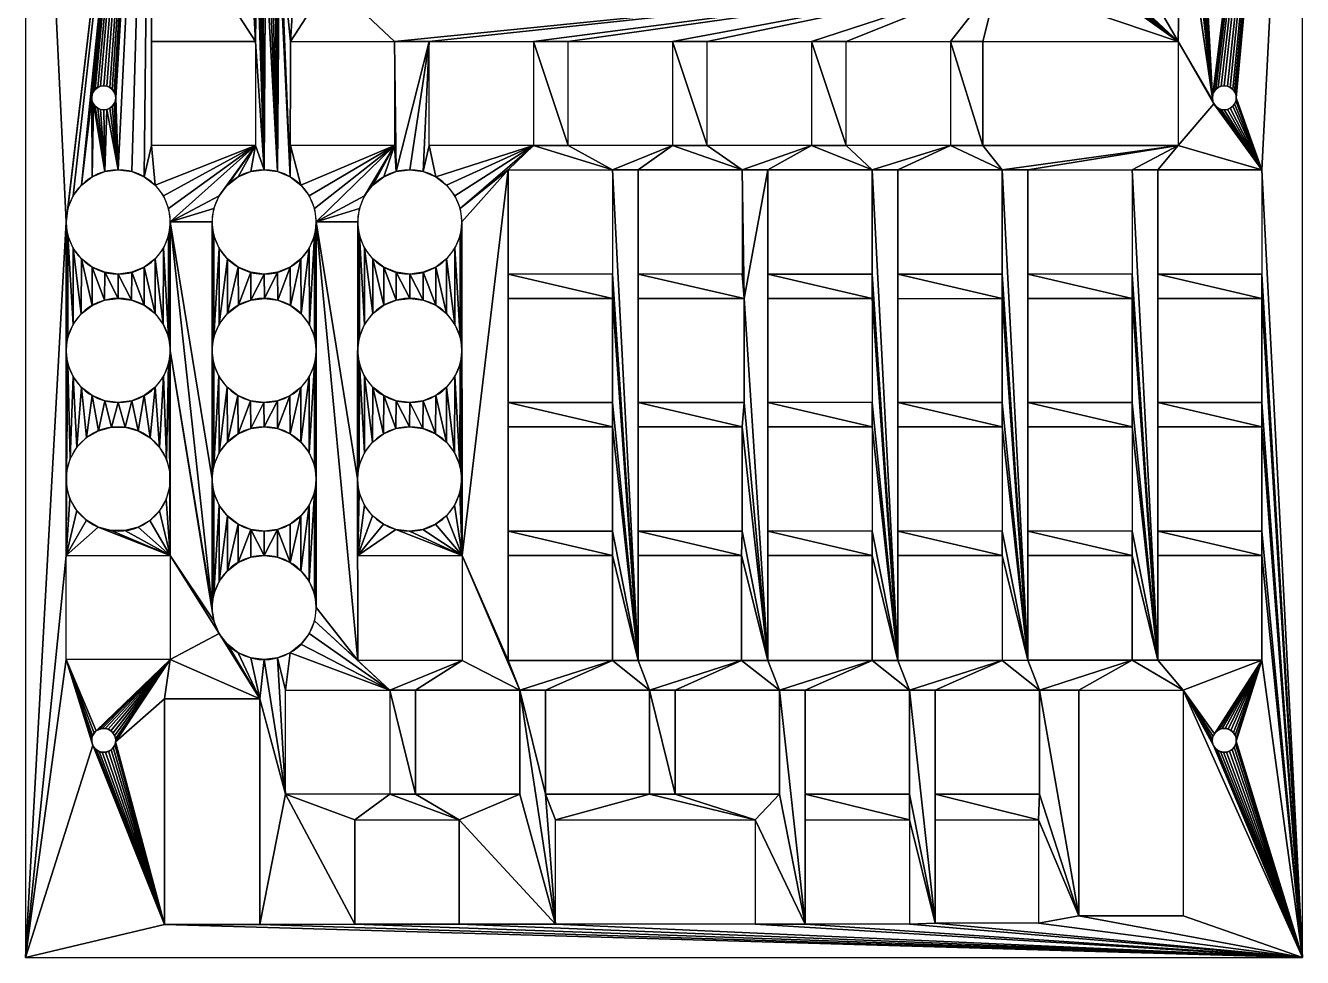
# Model space of a CAD drawing. Extents: x -1 to 147, y 0 to 182.
# Drawn here: x -0.5 to 146.6, y -0.5 to 106.8 of the extents above; entities that cross this region are included whole.
import ezdxf

# ---------------------------------------------------------------- set-up
doc = ezdxf.new("R2010")
doc.units = 0
doc.layers.get('0').update_dxf_attribs({"color": 13, "linetype": 'CONTINUOUS'})

msp = doc.modelspace()

# ---------------------------------------------------------------- linework, layer by layer
for p, q in [((-0.5, 181.5, 18.93), (-0.5, -0.5, 18.93)), ((146.55, -0.5, 18.93), (146.55, 181.5, 18.93)), ((14, 105, 18.93), (14, 93, 18.93)), ((26, 105, 18.93), (14, 105, 18.93)), ((26, 105, 18.93), (26, 93, 18.93)), ((30, 93, 18.93), (30, 105, 18.93)), ((30, 105, 18.93), (42, 105, 18.93)), ((42, 105, 18.93), (42, 93, 18.93)), ((46, 105, 18.93), (58, 105, 18.93)), ((46, 93, 18.93), (46, 105, 18.93)), ((58, 105, 18.93), (58, 93, 18.93)), ((62, 93, 18.93), (62, 105, 18.93)), ((62, 105, 18.93), (74, 105, 18.93)), ((74, 105, 18.93), (74, 93, 18.93)), ((78, 93, 18.93), (78, 105, 18.93)), ((78, 105, 18.93), (90, 105, 18.93)), ((90, 105, 18.93), (90, 93, 18.93)), ((94, 93, 18.93), (94, 105, 18.93)), ((94, 105, 18.93), (106, 105, 18.93)), ((106, 105, 18.93), (106, 93, 18.93)), ((109.74, 105, 18.93), (132.24, 105, 18.93)), ((109.74, 105, 18.93), (109.74, 93, 18.93)), ((132.24, 105, 18.93), (132.24, 93, 18.93)), ((26, 93, 18.93), (14, 93, 18.93)), ((42, 93, 18.93), (30, 93, 18.93)), ((58, 93, 18.93), (46, 93, 18.93)), ((74, 93, 18.93), (62, 93, 18.93)), ((90, 93, 18.93), (78, 93, 18.93)), ((106, 93, 18.93), (94, 93, 18.93)), ((109.74, 93, 18.93), (132.24, 93, 18.93)), ((55.08, 90.2, 18.93), (67.08, 90.2, 18.93)), ((55.08, 78.2, 18.93), (55.08, 90.2, 18.93)), ((67.08, 90.2, 18.93), (67.08, 78.2, 18.93)), ((70.04, 78.2, 18.93), (70.04, 90.2, 18.93)), ((82.04, 90.2, 18.93), (70.04, 90.2, 18.93)), ((82.04, 90.2, 18.93), (82.04, 78.2, 18.93)), ((85, 90.2, 18.93), (85, 78.2, 18.93)), ((97, 90.2, 18.93), (85, 90.2, 18.93)), ((97, 78.2, 18.93), (97, 90.2, 18.93)), ((99.96, 90.2, 18.93), (99.96, 78.2, 18.93)), ((111.96, 90.2, 18.93), (99.96, 90.2, 18.93)), ((111.96, 78.2, 18.93), (111.96, 90.2, 18.93)), ((114.92, 78.2, 18.93), (114.92, 90.2, 18.93)), ((114.92, 90.2, 18.93), (126.92, 90.2, 18.93)), ((126.92, 90.2, 18.93), (126.92, 78.2, 18.93)), ((141.88, 90.2, 18.93), (129.88, 90.2, 18.93)), ((129.88, 90.2, 18.93), (129.88, 78.2, 18.93)), ((141.88, 90.2, 18.93), (141.88, 78.2, 18.93)), ((67.08, 78.2, 18.93), (55.08, 78.2, 18.93)), ((82.04, 78.2, 18.93), (70.04, 78.2, 18.93)), ((85, 78.2, 18.93), (97, 78.2, 18.93)), ((99.96, 78.2, 18.93), (111.96, 78.2, 18.93)), ((126.92, 78.2, 18.93), (114.92, 78.2, 18.93)), ((129.88, 78.2, 18.93), (141.88, 78.2, 18.93)), ((55.08, 75.4, 18.93), (55.08, 63.4, 18.93)), ((67.08, 75.4, 18.93), (55.08, 75.4, 18.93)), ((67.08, 63.4, 18.93), (67.08, 75.4, 18.93)), ((82.24, 75.4, 18.93), (70.04, 75.4, 18.93)), ((70.04, 75.4, 18.93), (70.04, 63.4, 18.93)), ((82.24, 63.4, 18.93), (82.24, 75.4, 18.93)), ((85, 63.4, 18.93), (85, 75.4, 18.93)), ((97, 75.4, 18.93), (85, 75.4, 18.93)), ((97, 75.4, 18.93), (97, 63.4, 18.93)), ((99.96, 75.4, 18.93), (111.96, 75.4, 18.93)), ((99.96, 75.4, 18.93), (99.96, 63.4, 18.93)), ((111.96, 63.4, 18.93), (111.96, 75.4, 18.93)), ((114.92, 75.4, 18.93), (114.92, 63.4, 18.93)), ((126.92, 75.4, 18.93), (114.92, 75.4, 18.93)), ((126.92, 63.4, 18.93), (126.92, 75.4, 18.93)), ((129.88, 75.4, 18.93), (129.88, 63.4, 18.93)), ((141.88, 75.4, 18.93), (129.88, 75.4, 18.93)), ((141.88, 63.4, 18.93), (141.88, 75.4, 18.93)), ((55.08, 63.4, 18.93), (67.08, 63.4, 18.93)), ((70.04, 63.4, 18.93), (82.24, 63.4, 18.93)), ((97, 63.4, 18.93), (85, 63.4, 18.93)), ((99.96, 63.4, 18.93), (111.96, 63.4, 18.93)), ((114.92, 63.4, 18.93), (126.92, 63.4, 18.93)), ((129.88, 63.4, 18.93), (141.88, 63.4, 18.93)), ((67.08, 60.6, 18.93), (55.08, 60.6, 18.93)), ((55.08, 60.6, 18.93), (55.08, 48.6, 18.93)), ((67.08, 48.6, 18.93), (67.08, 60.6, 18.93)), ((70.04, 60.6, 18.93), (70.04, 48.6, 18.93)), ((82.04, 60.6, 18.93), (70.04, 60.6, 18.93)), ((82.04, 48.6, 18.93), (82.04, 60.6, 18.93)), ((97, 60.6, 18.93), (85, 60.6, 18.93)), ((85, 48.6, 18.93), (85, 60.6, 18.93)), ((97, 60.6, 18.93), (97, 48.6, 18.93)), ((111.96, 60.6, 18.93), (99.96, 60.6, 18.93)), ((99.96, 48.6, 18.93), (99.96, 60.6, 18.93)), ((111.96, 60.6, 18.93), (111.96, 48.6, 18.93)), ((114.92, 48.6, 18.93), (114.92, 60.6, 18.93)), ((126.92, 60.6, 18.93), (114.92, 60.6, 18.93)), ((126.92, 60.6, 18.93), (126.92, 48.6, 18.93)), ((141.88, 60.6, 18.93), (129.88, 60.6, 18.93)), ((129.88, 60.6, 18.93), (129.88, 48.6, 18.93)), ((141.88, 48.6, 18.93), (141.88, 60.6, 18.93)), ((55.08, 48.6, 18.93), (67.08, 48.6, 18.93)), ((70.04, 48.6, 18.93), (82.04, 48.6, 18.93)), ((97, 48.6, 18.93), (85, 48.6, 18.93)), ((111.96, 48.6, 18.93), (99.96, 48.6, 18.93)), ((126.92, 48.6, 18.93), (114.92, 48.6, 18.93)), ((129.88, 48.6, 18.93), (141.88, 48.6, 18.93)), ((4.17, 45.8, 18.93), (16.17, 45.8, 18.93)), ((4.17, 33.8, 18.93), (4.17, 45.8, 18.93)), ((16.17, 45.8, 18.93), (16.17, 33.8, 18.93)), ((37.77, 33.7, 18.93), (37.77, 45.8, 18.93)), ((37.77, 45.8, 18.93), (49.77, 45.8, 18.93)), ((49.77, 45.8, 18.93), (49.77, 33.7, 18.93)), ((55.08, 45.8, 18.93), (55.08, 33.7, 18.93)), ((67.08, 45.8, 18.93), (55.08, 45.8, 18.93)), ((67.08, 33.7, 18.93), (67.08, 45.8, 18.93)), ((81.94, 45.8, 18.93), (70.04, 45.8, 18.93)), ((70.04, 45.8, 18.93), (70.04, 33.7, 18.93)), ((81.94, 33.7, 18.93), (81.94, 45.8, 18.93)), ((85, 45.8, 18.93), (85, 33.7, 18.93)), ((97, 45.8, 18.93), (85, 45.8, 18.93)), ((97, 33.7, 18.93), (97, 45.8, 18.93)), ((99.96, 45.8, 18.93), (99.96, 33.7, 18.93)), ((111.96, 45.8, 18.93), (99.96, 45.8, 18.93)), ((111.96, 45.8, 18.93), (111.96, 33.7, 18.93)), ((114.92, 45.8, 18.93), (114.92, 33.72, 18.93)), ((126.92, 45.8, 18.93), (114.92, 45.8, 18.93)), ((126.92, 33.72, 18.93), (126.92, 45.8, 18.93)), ((129.88, 45.8, 18.93), (129.88, 33.72, 18.93)), ((141.88, 45.8, 18.93), (129.88, 45.8, 18.93)), ((141.88, 33.72, 18.93), (141.88, 45.8, 18.93)), ((16.17, 33.8, 18.93), (4.17, 33.8, 18.93)), ((49.77, 33.7, 18.93), (37.77, 33.7, 18.93)), ((55.08, 33.7, 18.93), (67.08, 33.7, 18.93)), ((70.04, 33.7, 18.93), (81.94, 33.7, 18.93)), ((85, 33.7, 18.93), (97, 33.7, 18.93)), ((99.96, 33.7, 18.93), (111.96, 33.7, 18.93)), ((114.92, 33.72, 18.93), (126.92, 33.72, 18.93)), ((129.88, 33.72, 18.93), (141.88, 33.72, 18.93)), ((29.45, 18.3, 18.93), (29.45, 30.3, 18.93)), ((29.45, 30.3, 18.93), (41.45, 30.3, 18.93)), ((41.45, 30.3, 18.93), (41.45, 18.3, 18.93)), ((44.41, 30.3, 18.93), (44.41, 18.3, 18.93)), ((56.41, 30.3, 18.93), (44.41, 30.3, 18.93)), ((56.41, 18.3, 18.93), (56.41, 30.3, 18.93)), ((59.37, 30.3, 18.93), (59.37, 18.3, 18.93)), ((71.37, 30.3, 18.93), (59.37, 30.3, 18.93)), ((71.37, 18.3, 18.93), (71.37, 30.3, 18.93)), ((86.33, 30.3, 18.93), (74.33, 30.3, 18.93)), ((74.33, 30.3, 18.93), (74.33, 18.3, 18.93)), ((86.33, 18.3, 18.93), (86.33, 30.3, 18.93)), ((101.29, 30.3, 18.93), (89.29, 30.3, 18.93)), ((89.29, 30.3, 18.93), (89.29, 18.3, 18.93)), ((101.29, 18.3, 18.93), (101.29, 30.3, 18.93)), ((116.25, 30.3, 18.93), (104.25, 30.3, 18.93)), ((104.25, 30.3, 18.93), (104.25, 18.3, 18.93)), ((116.25, 18.3, 18.93), (116.25, 30.3, 18.93)), ((120.81, 30.3, 18.93), (120.81, 4.3, 18.93)), ((120.81, 30.3, 18.93), (132.81, 30.3, 18.93)), ((132.81, 30.3, 18.93), (132.81, 4.3, 18.93)), ((15.49, 29.3, 18.93), (15.49, 3.3, 18.93)), ((26.49, 29.3, 18.93), (15.49, 29.3, 18.93)), ((26.49, 3.3, 18.93), (26.49, 29.3, 18.93)), ((41.45, 18.3, 18.93), (29.45, 18.3, 18.93)), ((44.41, 18.3, 18.93), (56.41, 18.3, 18.93)), ((59.37, 18.3, 18.93), (71.37, 18.3, 18.93)), ((74.33, 18.3, 18.93), (86.33, 18.3, 18.93)), ((89.29, 18.3, 18.93), (101.29, 18.3, 18.93)), ((104.25, 18.3, 18.93), (116.25, 18.3, 18.93)), ((37.42, 15.34, 18.93), (49.42, 15.34, 18.93)), ((37.42, 15.34, 18.93), (37.42, 3.34, 18.93)), ((49.42, 3.34, 18.93), (49.42, 15.34, 18.93)), ((60.53, 3.34, 18.93), (60.53, 15.34, 18.93)), ((60.53, 15.34, 18.93), (83.53, 15.34, 18.93)), ((83.53, 15.34, 18.93), (83.53, 3.34, 18.93)), ((89.29, 3.34, 18.93), (89.29, 15.34, 18.93)), ((89.29, 15.34, 18.93), (101.29, 15.34, 18.93)), ((101.29, 15.34, 18.93), (101.29, 3.34, 18.93)), ((104.25, 15.34, 18.93), (116.15, 15.34, 18.93)), ((104.25, 3.44, 18.93), (104.25, 15.34, 18.93)), ((116.15, 15.34, 18.93), (116.15, 3.44, 18.93)), ((15.49, 3.3, 18.93), (26.49, 3.3, 18.93)), ((37.42, 3.34, 18.93), (49.42, 3.34, 18.93)), ((83.53, 3.34, 18.93), (60.53, 3.34, 18.93)), ((101.29, 3.34, 18.93), (89.29, 3.34, 18.93)), ((116.15, 3.44, 18.93), (104.25, 3.44, 18.93)), ((120.81, 4.3, 18.93), (132.81, 4.3, 18.93)), ((-0.5, -0.5, 18.93), (146.55, -0.5, 18.93))]:
    msp.add_line(p, q)
at = {"extrusion": (0, 0, -1)}
for centre, radius in [((-8.5, 98.5, -18.93), 1.38), ((-137.55, 98.5, -18.93), 1.38), ((-10.17, 84.2, -18.93), 6), ((-26.98, 84.2, -18.93), 6), ((-43.75, 84.2, -18.93), 6), ((-10.17, 69.4, -18.93), 6), ((-26.98, 69.4, -18.93), 6), ((-43.75, 69.4, -18.93), 6), ((-10.17, 54.6, -18.93), 6), ((-26.98, 54.6, -18.93), 6), ((-43.72, 54.6, -18.93), 6), ((-26.98, 39.8, -18.93), 6), ((-8.5, 24.5, -18.93), 1.38), ((-137.55, 24.5, -18.93), 1.38)]:
    msp.add_circle(centre, radius, dxfattribs=at)

# ---------------------------------------------------------------- meshes
mesh = msp.add_polyface()
corners = [(7.17, 89.4, 18.93), (7.12, 98.5, 18.93), (5.93, 88.44, 18.93), (7.31, 97.81, 18.93), (8.62, 90, 18.93), (8.14, 97.17, 18.93), (8.5, 97.13, 18.93), (8.86, 97.17, 18.93), (10.17, 90.2, 18.93), (4.17, 69.39, 18.93), (4.38, 82.65, 18.93), (4.17, 84.2, 18.93), (4.37, 70.94, 18.93), (4.97, 72.39, 18.93), (4.98, 81.2, 18.93), (5.92, 73.63, 18.93), (5.93, 79.96, 18.93), (7.16, 74.59, 18.93), (7.17, 79, 18.93), (8.61, 75.19, 18.93), (8.62, 78.4, 18.93), (10.16, 75.4, 18.93), (10.17, 78.2, 18.93), (11.71, 75.2, 18.93), (11.73, 78.4, 18.93), (13.16, 74.6, 18.93), (13.17, 79, 18.93), (14.41, 73.65, 18.93), (14.42, 79.96, 18.93), (15.36, 72.41, 18.93), (15.37, 81.2, 18.93), (15.97, 70.96, 18.93), (15.97, 82.65, 18.93), (16.17, 69.41, 18.93), (16.17, 84.2, 18.93), (14.42, 88.44, 18.93), (14, 93, 18.93), (13.17, 89.4, 18.93), (26, 93, 18.93), (15.37, 87.2, 18.93), (15.97, 85.75, 18.93), (21.78, 87.2, 18.93), (21.18, 85.75, 18.93), (20.98, 84.2, 18.93), (20.98, 54.6, 18.93), (-0.5, 181.5, 18.93), (-0.5, -0.5, 18.93), (20.98, 69.44, 18.93), (21.18, 82.65, 18.93), (21.19, 70.99, 18.93), (21.78, 81.2, 18.93), (21.8, 72.43, 18.93), (22.74, 79.96, 18.93), (22.76, 73.67, 18.93), (23.98, 79, 18.93)]
mesh.append_faces([[corners[k] for k in face] for face in [(0, 1, 2), (5, 4, 6), (10, 13, 14), (14, 15, 16), (16, 17, 18), (18, 19, 20), (20, 21, 22), (22, 23, 24), (24, 25, 26), (26, 27, 28), (28, 29, 30), (30, 31, 32), (32, 33, 34), (35, 36, 37), (36, 35, 38), (41, 34, 42), (42, 34, 43), (48, 49, 50), (50, 51, 52), (52, 53, 54)]], dxfattribs={"vtx0": -1, "vtx1": -1})
mesh.append_faces([[corners[k] for k in face] for face in [(38, 34, 41), (43, 34, 44), (44, 47, 43)]], dxfattribs={"vtx0": -1, "vtx1": -1, "vtx2": -1})
mesh.append_faces([[corners[k] for k in face] for face in [(3, 0, 4), (7, 4, 8), (9, 10, 11), (10, 9, 12), (10, 12, 13), (14, 13, 15), (16, 15, 17), (18, 17, 19), (20, 19, 21), (22, 21, 23), (24, 23, 25), (26, 25, 27), (28, 27, 29), (30, 29, 31), (32, 31, 33), (38, 35, 39), (38, 39, 40), (38, 40, 34), (11, 45, 46), (47, 48, 43), (48, 47, 49), (50, 49, 51), (52, 51, 53)]], dxfattribs={"vtx0": -1, "vtx2": -1})
mesh = msp.add_polyface()
corners = [(24.99, 131.51, 18.93), (26, 105, 18.93), (24.99, 135.6, 18.93), (24.99, 143.6, 18.93), (24.99, 147.7, 18.93), (24.99, 155.7, 18.93), (24.99, 159.8, 18.93), (24.99, 167.8, 18.93), (14, 159.8, 18.93), (14, 155.7, 18.93), (14, 147.7, 18.93), (14, 143.6, 18.93), (14, 135.6, 18.93), (14, 131.51, 18.93), (34.53, 175.99, 18.93), (-0.5, 181.5, 18.93), (14, 167.8, 18.93), (4.17, 84.2, 18.93), (7.31, 99.19, 18.93), (7.53, 99.47, 18.93), (7.81, 99.69, 18.93), (8.14, 99.83, 18.93), (8.5, 99.88, 18.93), (8.86, 99.83, 18.93), (9.19, 99.69, 18.93), (9.47, 99.47, 18.93), (9.69, 99.19, 18.93), (9.83, 98.86, 18.93), (14, 105, 18.93), (14, 123.5, 18.93), (26.17, 116.86, 18.93), (26.12, 116.5, 18.93), (26.31, 117.19, 18.93), (26.53, 117.47, 18.93), (26.81, 117.69, 18.93), (27.14, 117.83, 18.93), (27.5, 117.88, 18.93), (27.86, 117.83, 18.93), (28.19, 117.69, 18.93), (28.47, 117.47, 18.93), (28.69, 117.19, 18.93), (28.83, 116.86, 18.93), (28.87, 116.5, 18.93), (30, 105, 18.93), (34.53, 112, 18.93)]
mesh.append_faces([[corners[k] for k in face] for face in [(2, 1, 3), (4, 1, 5), (6, 1, 7), (5, 8, 9), (8, 5, 6), (3, 10, 11), (10, 3, 4), (0, 12, 13), (12, 0, 2), (16, 9, 8), (30, 7, 31), (14, 43, 44)]], dxfattribs={"vtx0": -1, "vtx1": -1})
mesh.append_faces([[corners[k] for k in face] for face in [(0, 1, 2), (3, 1, 4), (5, 1, 6), (14, 15, 16), (16, 15, 17), (16, 28, 29), (16, 13, 12), (16, 11, 10), (14, 7, 30), (31, 7, 1), (14, 42, 43)]], dxfattribs={"vtx0": -1, "vtx1": -1, "vtx2": -1})
mesh.append_faces([[corners[k] for k in face] for face in [(16, 18, 19), (16, 19, 20), (16, 20, 21), (16, 21, 22), (16, 22, 23), (16, 23, 24), (16, 24, 25), (16, 25, 26), (16, 26, 27), (16, 29, 13), (16, 12, 11), (16, 10, 9), (14, 16, 7), (14, 30, 32), (14, 32, 33), (14, 33, 34), (14, 34, 35), (14, 35, 36), (14, 36, 37), (14, 37, 38), (14, 38, 39), (14, 39, 40), (14, 40, 41), (14, 41, 42)]], dxfattribs={"vtx0": -1, "vtx2": -1})
mesh = msp.add_polyface()
corners = [(58, 93, 18.93), (62, 93, 18.93), (58, 105, 18.93), (74, 93, 18.93), (78, 93, 18.93), (74, 105, 18.93), (90, 93, 18.93), (94, 93, 18.93), (90, 105, 18.93), (106, 93, 18.93), (109.74, 93, 18.93), (106, 105, 18.93), (-0.5, 181.5, 18.93), (34.53, 175.99, 18.93), (146.55, 181.5, 18.93), (111.52, 175.99, 18.93), (121.55, 167.8, 18.93), (117.17, 116.5, 18.93), (117.22, 116.86, 18.93), (117.36, 117.19, 18.93), (117.58, 117.47, 18.93), (117.86, 117.69, 18.93), (118.19, 117.83, 18.93), (118.55, 117.88, 18.93), (118.91, 117.83, 18.93), (119.24, 117.69, 18.93), (119.52, 117.47, 18.93), (119.74, 117.19, 18.93), (119.88, 116.86, 18.93), (119.92, 116.5, 18.93), (121.55, 123.5, 18.93), (121.55, 131.5, 18.93), (121.55, 135.6, 18.93), (121.55, 143.6, 18.93), (34.53, 112, 18.93), (42, 105, 18.93), (111.52, 112, 18.93), (46, 105, 18.93), (42.19, 90, 18.93), (45.3, 90, 18.93), (46, 93, 18.93), (62, 105, 18.93), (78, 105, 18.93), (94, 105, 18.93), (109.74, 105, 18.93), (132.24, 105, 18.93), (117.86, 115.31, 18.93), (117.58, 115.53, 18.93), (117.36, 115.81, 18.93), (117.22, 116.14, 18.93)]
mesh.append_faces([[corners[k] for k in face] for face in [(0, 1, 2), (3, 4, 5), (6, 7, 8), (9, 10, 11), (12, 13, 14), (34, 35, 36), (37, 39, 40), (41, 2, 1), (42, 5, 4), (43, 8, 7), (44, 11, 10), (36, 17, 15)]], dxfattribs={"vtx0": -1, "vtx1": -1})
mesh.append_faces([[corners[k] for k in face] for face in [(16, 15, 17), (16, 29, 30), (16, 31, 32), (36, 35, 37), (37, 35, 38), (36, 2, 41), (36, 5, 42), (36, 8, 43), (36, 11, 44), (36, 45, 46)]], dxfattribs={"vtx0": -1, "vtx1": -1, "vtx2": -1})
mesh.append_faces([[corners[k] for k in face] for face in [(14, 13, 15), (16, 17, 18), (16, 18, 19), (16, 19, 20), (16, 20, 21), (16, 21, 22), (16, 22, 23), (16, 23, 24), (16, 24, 25), (16, 25, 26), (16, 26, 27), (16, 27, 28), (16, 28, 29), (16, 30, 31), (16, 32, 33), (36, 37, 2), (36, 41, 5), (36, 42, 8), (36, 43, 11), (36, 44, 45), (36, 46, 47), (36, 47, 48), (36, 48, 49), (36, 49, 17)]], dxfattribs={"vtx0": -1, "vtx2": -1})
mesh = msp.add_polyface()
corners = [(90, 93, 18.93), (82.04, 90.2, 18.93), (85, 90.2, 18.93), (85, 75.4, 18.93), (85, 78.2, 18.93), (97, 90.2, 18.93), (94, 93, 18.93), (106, 93, 18.93), (99.96, 90.2, 18.93), (99.96, 33.7, 18.93), (99.96, 60.6, 18.93), (99.96, 63.4, 18.93), (99.96, 75.4, 18.93), (99.96, 78.2, 18.93), (111.96, 90.2, 18.93), (109.74, 93, 18.93), (132.24, 93, 18.93), (114.92, 90.2, 18.93), (114.92, 33.72, 18.93), (114.92, 60.6, 18.93), (114.92, 63.4, 18.93), (114.92, 75.4, 18.93), (114.92, 78.2, 18.93), (126.92, 90.2, 18.93), (129.88, 90.2, 18.93), (129.88, 33.72, 18.93), (129.88, 60.6, 18.93), (129.88, 63.4, 18.93), (129.88, 75.4, 18.93), (129.88, 78.2, 18.93), (141.88, 90.2, 18.93), (136.36, 97.81, 18.93), (136.58, 97.53, 18.93), (136.86, 97.31, 18.93), (137.19, 97.17, 18.93), (137.55, 97.13, 18.93), (137.91, 97.17, 18.93), (138.24, 97.31, 18.93), (138.52, 97.53, 18.93), (138.74, 97.81, 18.93), (138.88, 98.14, 18.93), (146.55, 181.5, 18.93), (146.55, -0.5, 18.93), (141.88, 75.4, 18.93), (141.88, 78.2, 18.93), (97, 78.2, 18.93), (111.96, 78.2, 18.93), (126.92, 78.2, 18.93), (126.92, 75.4, 18.93), (111.96, 75.4, 18.93), (97, 75.4, 18.93)]
mesh.append_faces([[corners[k] for k in face] for face in [(2, 3, 4), (6, 5, 7), (8, 12, 13), (15, 14, 16), (17, 21, 22), (24, 28, 29), (31, 30, 32), (32, 30, 33), (33, 30, 34), (34, 30, 35), (35, 30, 36), (36, 30, 37), (37, 30, 38), (38, 30, 39), (39, 30, 40), (41, 30, 42), (43, 29, 28), (29, 43, 44), (45, 9, 5), (46, 18, 14), (47, 25, 23), (48, 22, 21), (22, 48, 47), (49, 13, 12), (13, 49, 46), (50, 4, 3), (4, 50, 45)]], dxfattribs={"vtx0": -1, "vtx1": -1})
mesh.append_faces([[corners[k] for k in face] for face in [(0, 1, 2), (0, 5, 6), (7, 5, 8), (8, 5, 9), (8, 10, 11), (7, 14, 15), (16, 14, 17), (17, 14, 18), (17, 19, 20), (16, 23, 24), (24, 23, 25), (24, 26, 27), (16, 30, 31)]], dxfattribs={"vtx0": -1, "vtx1": -1, "vtx2": -1})
mesh.append_faces([[corners[k] for k in face] for face in [(0, 2, 5), (8, 11, 12), (7, 8, 14), (17, 20, 21), (16, 17, 23), (24, 27, 28), (16, 24, 30)]], dxfattribs={"vtx0": -1, "vtx2": -1})
mesh = msp.add_polyface()
corners = [(132.24, 93, 18.93), (136.36, 97.81, 18.93), (132.24, 105, 18.93), (136.22, 98.14, 18.93), (132.55, 123.5, 18.93), (136.18, 98.5, 18.93), (132.55, 131.5, 18.93), (132.55, 135.6, 18.93), (132.55, 143.6, 18.93), (132.55, 147.7, 18.93), (132.55, 155.7, 18.93), (132.55, 159.8, 18.93), (132.55, 167.8, 18.93), (138.88, 98.14, 18.93), (141.88, 90.2, 18.93), (138.93, 98.5, 18.93), (146.55, 181.5, 18.93), (111.52, 175.99, 18.93), (121.55, 167.8, 18.93), (121.55, 143.6, 18.93), (121.55, 147.7, 18.93), (121.55, 155.7, 18.93), (121.55, 159.8, 18.93), (136.22, 98.86, 18.93), (136.36, 99.19, 18.93), (136.58, 99.47, 18.93), (136.86, 99.69, 18.93), (137.19, 99.83, 18.93), (137.55, 99.88, 18.93), (137.91, 99.83, 18.93), (138.24, 99.69, 18.93), (138.52, 99.47, 18.93), (138.74, 99.19, 18.93), (138.88, 98.86, 18.93), (121.55, 135.6, 18.93), (121.55, 131.5, 18.93), (117.86, 115.31, 18.93), (118.19, 115.17, 18.93), (118.55, 115.12, 18.93), (118.91, 115.17, 18.93), (119.24, 115.31, 18.93), (119.52, 115.53, 18.93), (119.74, 115.81, 18.93), (119.88, 116.14, 18.93), (119.92, 116.5, 18.93), (121.55, 123.5, 18.93)]
mesh.append_faces([[corners[k] for k in face] for face in [(0, 1, 2), (4, 5, 6), (7, 5, 8), (9, 5, 10), (11, 5, 12), (13, 14, 15), (18, 21, 22), (10, 22, 21), (22, 10, 11), (8, 20, 19), (20, 8, 9), (6, 34, 35), (34, 6, 7), (36, 2, 37), (37, 2, 38), (38, 2, 39), (39, 2, 40), (40, 2, 41), (41, 2, 42), (42, 2, 43), (43, 2, 44), (45, 2, 4)]], dxfattribs={"vtx0": -1, "vtx1": -1})
mesh.append_faces([[corners[k] for k in face] for face in [(2, 3, 4), (6, 5, 7), (8, 5, 9), (10, 5, 11), (16, 17, 18), (18, 19, 20), (16, 12, 5), (16, 15, 14), (44, 2, 45)]], dxfattribs={"vtx0": -1, "vtx1": -1, "vtx2": -1})
mesh.append_faces([[corners[k] for k in face] for face in [(2, 1, 3), (4, 3, 5), (18, 20, 21), (16, 18, 12), (16, 5, 23), (16, 23, 24), (16, 24, 25), (16, 25, 26), (16, 26, 27), (16, 27, 28), (16, 28, 29), (16, 29, 30), (16, 30, 31), (16, 31, 32), (16, 32, 33), (16, 33, 15)]], dxfattribs={"vtx0": -1, "vtx2": -1})
mesh = msp.add_polyface()
corners = [(7.12, 98.5, 18.93), (7.17, 89.4, 18.93), (7.17, 98.14, 18.93), (7.31, 97.81, 18.93), (8.62, 90, 18.93), (7.53, 97.53, 18.93), (7.81, 97.31, 18.93), (8.14, 97.17, 18.93), (8.5, 97.13, 18.93), (8.86, 97.17, 18.93), (10.17, 90.2, 18.93), (9.19, 97.31, 18.93), (9.47, 97.53, 18.93), (9.69, 97.81, 18.93), (9.83, 98.14, 18.93), (9.88, 98.5, 18.93), (26, 105, 18.93), (14, 123.5, 18.93), (14, 105, 18.93), (24.99, 123.5, 18.93), (24.99, 131.51, 18.93), (26, 93, 18.93), (26.98, 90.2, 18.93), (26.12, 116.5, 18.93), (26.17, 116.14, 18.93), (26.31, 115.81, 18.93), (26.53, 115.53, 18.93), (26.81, 115.31, 18.93), (27.14, 115.17, 18.93), (28.53, 90, 18.93), (27.5, 115.12, 18.93), (27.86, 115.17, 18.93), (28.19, 115.31, 18.93), (28.47, 115.53, 18.93), (28.69, 115.81, 18.93), (29.98, 89.4, 18.93), (28.83, 116.14, 18.93), (28.87, 116.5, 18.93), (42, 93, 18.93), (42.19, 90, 18.93), (42, 105, 18.93), (14, 167.8, 18.93), (4.17, 84.2, 18.93), (4.38, 85.75, 18.93), (4.98, 87.2, 18.93), (5.93, 88.44, 18.93), (7.17, 98.86, 18.93), (7.31, 99.19, 18.93), (9.83, 98.86, 18.93), (11.73, 90, 18.93), (13.17, 89.4, 18.93), (14, 93, 18.93), (30, 105, 18.93), (30, 93, 18.93), (34.53, 112, 18.93)]
mesh.append_faces([[corners[k] for k in face] for face in [(0, 1, 2), (2, 1, 3), (3, 4, 5), (5, 4, 6), (6, 4, 7), (8, 4, 9), (9, 10, 11), (11, 10, 12), (12, 10, 13), (13, 10, 14), (14, 10, 15), (16, 17, 18), (17, 16, 19), (19, 16, 20), (21, 22, 16), (23, 22, 24), (24, 22, 25), (25, 22, 26), (26, 22, 27), (27, 22, 28), (28, 29, 30), (30, 29, 31), (31, 29, 32), (32, 29, 33), (33, 29, 34), (34, 35, 36), (36, 35, 37), (38, 39, 40), (52, 35, 53), (40, 54, 52)]], dxfattribs={"vtx0": -1, "vtx1": -1})
mesh.append_faces([[corners[k] for k in face] for face in [(16, 22, 23), (41, 45, 0), (41, 15, 10), (41, 50, 51), (52, 37, 35)]], dxfattribs={"vtx0": -1, "vtx1": -1, "vtx2": -1})
mesh.append_faces([[corners[k] for k in face] for face in [(28, 22, 29), (34, 29, 35), (41, 42, 43), (41, 43, 44), (41, 44, 45), (41, 0, 46), (41, 46, 47), (41, 48, 15), (41, 10, 49), (41, 49, 50), (41, 51, 18)]], dxfattribs={"vtx0": -1, "vtx2": -1})
mesh = msp.add_polyface()
corners = [(42.19, 78.4, 18.93), (43.75, 75.4, 18.93), (43.75, 78.2, 18.93), (45.3, 75.2, 18.93), (45.3, 78.4, 18.93), (46.75, 74.6, 18.93), (46.75, 79, 18.93), (47.99, 73.64, 18.93), (47.99, 79.96, 18.93), (48.94, 72.4, 18.93), (48.94, 81.2, 18.93), (49.54, 70.95, 18.93), (49.54, 82.65, 18.93), (49.75, 69.4, 18.93), (49.75, 84.2, 18.93), (82.24, 75.4, 18.93), (70.04, 78.2, 18.93), (70.04, 75.4, 18.93), (82.04, 78.2, 18.93), (82.04, 90.2, 18.93), (46.75, 89.4, 18.93), (46, 93, 18.93), (45.3, 90, 18.93), (58, 93, 18.93), (47.99, 88.44, 18.93), (48.94, 87.2, 18.93), (49.54, 85.75, 18.93), (55.08, 90.2, 18.93), (49.77, 45.8, 18.93), (55.08, 60.6, 18.93), (55.08, 63.4, 18.93), (55.08, 75.4, 18.93), (55.08, 78.2, 18.93), (67.08, 90.2, 18.93), (62, 93, 18.93), (74, 93, 18.93), (70.04, 90.2, 18.93), (70.04, 33.7, 18.93), (70.04, 60.6, 18.93), (70.04, 63.4, 18.93), (78, 93, 18.93), (90, 93, 18.93), (85, 90.2, 18.93), (85, 60.6, 18.93), (85, 63.4, 18.93), (85, 75.4, 18.93), (67.08, 78.2, 18.93), (46, 105, 18.93), (42.19, 90, 18.93), (43.75, 90.2, 18.93), (67.08, 75.4, 18.93)]
mesh.append_faces([[corners[k] for k in face] for face in [(0, 1, 2), (2, 3, 4), (4, 5, 6), (6, 7, 8), (8, 9, 10), (10, 11, 12), (12, 13, 14), (15, 16, 17), (16, 15, 18), (18, 15, 19), (20, 21, 22), (21, 20, 23), (27, 31, 32), (34, 33, 35), (36, 17, 16), (40, 19, 41), (46, 37, 33), (50, 32, 31), (32, 50, 46)]], dxfattribs={"vtx0": -1, "vtx1": -1})
mesh.append_faces([[corners[k] for k in face] for face in [(23, 26, 27), (27, 14, 28), (27, 29, 30), (23, 33, 34), (35, 33, 36), (36, 33, 37), (36, 38, 39), (35, 19, 40), (42, 19, 15), (42, 43, 44)]], dxfattribs={"vtx0": -1, "vtx1": -1, "vtx2": -1})
mesh.append_faces([[corners[k] for k in face] for face in [(2, 1, 3), (4, 3, 5), (6, 5, 7), (8, 7, 9), (10, 9, 11), (12, 11, 13), (23, 20, 24), (23, 24, 25), (23, 25, 26), (27, 26, 14), (27, 30, 31), (23, 27, 33), (36, 39, 17), (35, 36, 19), (42, 44, 45), (47, 48, 49), (47, 49, 22)]], dxfattribs={"vtx0": -1, "vtx2": -1})
mesh = msp.add_polyface()
corners = [(26, 93, 18.93), (21.78, 87.2, 18.93), (22.74, 88.44, 18.93), (23.98, 89.4, 18.93), (25.43, 90, 18.93), (26.98, 90.2, 18.93), (31.22, 88.44, 18.93), (30, 93, 18.93), (29.98, 89.4, 18.93), (42, 93, 18.93), (32.18, 87.2, 18.93), (32.78, 85.75, 18.93), (32.98, 84.2, 18.93), (38.55, 87.2, 18.93), (37.95, 85.75, 18.93), (37.75, 84.2, 18.93), (37.72, 54.6, 18.93), (37.75, 69.4, 18.93), (39.5, 88.44, 18.93), (40.75, 89.4, 18.93), (42.19, 90, 18.93), (37.95, 70.95, 18.93), (37.95, 82.65, 18.93), (38.55, 72.4, 18.93), (38.55, 81.2, 18.93), (39.5, 73.64, 18.93), (39.5, 79.96, 18.93), (40.75, 74.6, 18.93), (40.75, 79, 18.93), (42.19, 75.2, 18.93), (42.19, 78.4, 18.93), (43.75, 75.4, 18.93), (23.98, 79, 18.93), (22.76, 73.67, 18.93), (24.01, 74.62, 18.93), (25.43, 78.4, 18.93), (25.46, 75.21, 18.93), (26.98, 78.2, 18.93), (27.02, 75.4, 18.93), (28.53, 78.4, 18.93), (28.57, 75.19, 18.93), (29.98, 79, 18.93), (30.01, 74.58, 18.93), (31.22, 79.96, 18.93), (31.25, 73.62, 18.93), (32.18, 81.2, 18.93), (32.2, 72.37, 18.93), (32.78, 82.65, 18.93), (32.79, 70.92, 18.93), (32.98, 69.36, 18.93), (32.98, 54.6, 18.93)]
mesh.append_faces([[corners[k] for k in face] for face in [(6, 7, 8), (7, 6, 9), (13, 12, 14), (14, 12, 15), (21, 15, 17), (15, 21, 22), (22, 23, 24), (24, 25, 26), (26, 27, 28), (28, 29, 30), (32, 34, 35), (35, 36, 37), (37, 38, 39), (39, 40, 41), (41, 42, 43), (43, 44, 45), (45, 46, 47), (47, 48, 12)]], dxfattribs={"vtx0": -1, "vtx1": -1})
mesh.append_faces([[corners[k] for k in face] for face in [(9, 12, 13), (15, 12, 16), (15, 16, 17), (12, 49, 50)]], dxfattribs={"vtx0": -1, "vtx1": -1, "vtx2": -1})
mesh.append_faces([[corners[k] for k in face] for face in [(0, 1, 2), (0, 2, 3), (0, 3, 4), (0, 4, 5), (9, 6, 10), (9, 10, 11), (9, 11, 12), (9, 13, 18), (9, 18, 19), (9, 19, 20), (22, 21, 23), (24, 23, 25), (26, 25, 27), (28, 27, 29), (30, 29, 31), (32, 33, 34), (35, 34, 36), (37, 36, 38), (39, 38, 40), (41, 40, 42), (43, 42, 44), (45, 44, 46), (47, 46, 48), (12, 48, 49)]], dxfattribs={"vtx0": -1, "vtx2": -1})
mesh = msp.add_polyface()
corners = [(47.96, 50.36, 18.93), (49.77, 45.8, 18.93), (48.91, 51.6, 18.93), (49.51, 53.05, 18.93), (49.72, 54.6, 18.93), (49.75, 69.4, 18.93), (49.75, 84.2, 18.93), (48.94, 66.4, 18.93), (48.91, 57.6, 18.93), (49.51, 56.15, 18.93), (49.54, 67.85, 18.93), (55.08, 90.2, 18.93), (55.08, 33.7, 18.93), (55.08, 45.8, 18.93), (55.08, 48.6, 18.93), (55.08, 60.6, 18.93), (70.04, 90.2, 18.93), (70.04, 33.7, 18.93), (70.04, 45.8, 18.93), (70.04, 48.6, 18.93), (70.04, 60.6, 18.93), (85, 90.2, 18.93), (82.24, 75.4, 18.93), (85, 33.7, 18.93), (85, 45.8, 18.93), (85, 48.6, 18.93), (85, 60.6, 18.93), (99.96, 90.2, 18.93), (99.96, 33.7, 18.93), (99.96, 45.8, 18.93), (99.96, 48.6, 18.93), (67.08, 48.6, 18.93), (67.08, 60.6, 18.93), (67.08, 63.4, 18.93), (67.08, 75.4, 18.93), (67.08, 78.2, 18.93), (81.94, 45.8, 18.93), (82.04, 48.6, 18.93), (82.04, 60.6, 18.93), (82.24, 63.4, 18.93), (97, 45.8, 18.93), (97, 48.6, 18.93), (97, 60.6, 18.93), (97, 63.4, 18.93), (97, 75.4, 18.93), (97, 78.2, 18.93), (85, 63.4, 18.93), (70.04, 63.4, 18.93), (55.08, 63.4, 18.93), (67.08, 45.8, 18.93)]
mesh.append_faces([[corners[k] for k in face] for face in [(0, 1, 2), (2, 1, 3), (3, 1, 4), (7, 9, 10), (10, 4, 5), (31, 17, 32), (33, 17, 34), (37, 23, 38), (39, 23, 22), (41, 28, 42), (43, 28, 44), (42, 46, 26), (46, 42, 43), (40, 25, 24), (25, 40, 41), (38, 47, 20), (47, 38, 39), (36, 19, 18), (19, 36, 37), (32, 48, 15), (48, 32, 33), (49, 14, 13), (14, 49, 31)]], dxfattribs={"vtx0": -1, "vtx1": -1})
mesh.append_faces([[corners[k] for k in face] for face in [(4, 1, 5), (5, 1, 6), (11, 1, 12), (11, 13, 14), (16, 18, 19), (21, 22, 23), (21, 24, 25), (27, 29, 30), (32, 17, 33), (34, 17, 35), (36, 23, 37), (38, 23, 39), (40, 28, 41), (42, 28, 43), (44, 28, 45)]], dxfattribs={"vtx0": -1, "vtx1": -1, "vtx2": -1})
mesh.append_faces([[corners[k] for k in face] for face in [(7, 8, 9), (10, 9, 4), (11, 12, 13), (11, 14, 15), (16, 17, 18), (16, 19, 20), (21, 23, 24), (21, 25, 26), (27, 28, 29)]], dxfattribs={"vtx0": -1, "vtx2": -1})
mesh = msp.add_polyface()
corners = [(99.96, 90.2, 18.93), (99.96, 48.6, 18.93), (99.96, 60.6, 18.93), (114.92, 90.2, 18.93), (114.92, 33.72, 18.93), (114.92, 45.8, 18.93), (114.92, 48.6, 18.93), (114.92, 60.6, 18.93), (129.88, 90.2, 18.93), (129.88, 33.72, 18.93), (129.88, 45.8, 18.93), (129.88, 48.6, 18.93), (129.88, 60.6, 18.93), (141.88, 45.8, 18.93), (146.55, -0.5, 18.93), (141.88, 48.6, 18.93), (141.88, 60.6, 18.93), (141.88, 63.4, 18.93), (141.88, 75.4, 18.93), (141.88, 78.2, 18.93), (141.88, 90.2, 18.93), (129.88, 63.4, 18.93), (99.96, 33.7, 18.93), (101.29, 30.3, 18.93), (111.96, 33.7, 18.93), (104.25, 30.3, 18.93), (116.25, 30.3, 18.93), (111.96, 45.8, 18.93), (111.96, 48.6, 18.93), (111.96, 60.6, 18.93), (111.96, 63.4, 18.93), (111.96, 75.4, 18.93), (111.96, 78.2, 18.93), (126.92, 33.72, 18.93), (120.81, 30.3, 18.93), (132.81, 30.3, 18.93), (126.92, 45.8, 18.93), (126.92, 48.6, 18.93), (126.92, 60.6, 18.93), (126.92, 63.4, 18.93), (126.92, 75.4, 18.93), (126.92, 78.2, 18.93), (141.88, 33.72, 18.93), (136.41, 25.27, 18.93), (114.92, 63.4, 18.93), (99.96, 63.4, 18.93), (99.96, 45.8, 18.93)]
mesh.append_faces([[corners[k] for k in face] for face in [(15, 14, 16), (17, 14, 18), (19, 14, 20), (16, 21, 12), (21, 16, 17), (13, 11, 10), (11, 13, 15), (22, 23, 24), (24, 4, 27), (28, 4, 29), (30, 4, 31), (4, 26, 33), (33, 9, 36), (37, 9, 38), (39, 9, 40), (9, 35, 42), (38, 44, 7), (44, 38, 39), (36, 6, 5), (6, 36, 37), (29, 45, 2), (45, 29, 30), (27, 1, 46), (1, 27, 28)]], dxfattribs={"vtx0": -1, "vtx1": -1})
mesh.append_faces([[corners[k] for k in face] for face in [(3, 5, 6), (8, 10, 11), (13, 14, 15), (16, 14, 17), (18, 14, 19), (24, 23, 25), (24, 26, 4), (27, 4, 28), (29, 4, 30), (31, 4, 32), (33, 26, 34), (33, 35, 9), (36, 9, 37), (38, 9, 39), (40, 9, 41), (42, 35, 43)]], dxfattribs={"vtx0": -1, "vtx1": -1, "vtx2": -1})
mesh.append_faces([[corners[k] for k in face] for face in [(0, 1, 2), (3, 4, 5), (3, 6, 7), (8, 9, 10), (8, 11, 12), (24, 25, 26), (33, 34, 35)]], dxfattribs={"vtx0": -1, "vtx2": -1})
mesh = msp.add_polyface()
corners = [(6.51, 49.85, 18.93), (4.17, 45.8, 18.93), (7.86, 49.06, 18.93), (16.17, 45.8, 18.93), (9.38, 48.65, 18.93), (10.94, 48.65, 18.93), (12.46, 49.05, 18.93), (13.81, 49.83, 18.93), (4.17, 33.8, 18.93), (7.65, 25.58, 18.93), (16.17, 33.8, 18.93), (7.4, 25.33, 18.93), (7.22, 25.01, 18.93), (7.13, 24.67, 18.93), (7.96, 25.76, 18.93), (8.31, 25.86, 18.93), (8.67, 25.87, 18.93), (9.01, 25.78, 18.93), (9.33, 25.6, 18.93), (9.58, 25.35, 18.93), (9.76, 25.04, 18.93), (9.86, 24.69, 18.93), (9.87, 24.33, 18.93), (15.49, 29.3, 18.93), (15.49, 3.3, 18.93), (26.49, 29.3, 18.93), (21.78, 36.8, 18.93), (21.18, 38.25, 18.93), (-0.5, -0.5, 18.93), (7.24, 23.96, 18.93), (7.14, 24.31, 18.93), (7.42, 23.65, 18.93), (7.67, 23.4, 18.93), (7.99, 23.22, 18.93), (8.33, 23.13, 18.93), (8.69, 23.14, 18.93), (9.04, 23.24, 18.93), (9.35, 23.42, 18.93), (9.6, 23.67, 18.93), (9.78, 23.99, 18.93), (4.17, 84.2, 18.93), (21.18, 53.05, 18.93), (20.98, 39.8, 18.93), (21.18, 41.35, 18.93), (21.78, 51.6, 18.93), (21.78, 42.8, 18.93), (22.74, 50.36, 18.93), (22.74, 44.04, 18.93), (23.98, 49.4, 18.93)]
mesh.append_faces([[corners[k] for k in face] for face in [(0, 1, 2), (2, 3, 4), (4, 3, 5), (5, 3, 6), (6, 3, 7), (8, 9, 10), (9, 8, 11), (11, 8, 12), (12, 8, 13), (23, 22, 24), (10, 26, 3), (29, 24, 31), (31, 24, 32), (32, 24, 33), (33, 24, 34), (34, 24, 35), (35, 24, 36), (36, 24, 37), (37, 24, 38), (38, 24, 39), (39, 24, 22), (1, 28, 8), (44, 45, 46), (46, 47, 48)]], dxfattribs={"vtx0": -1, "vtx1": -1})
mesh.append_faces([[corners[k] for k in face] for face in [(10, 22, 23), (10, 25, 26), (28, 29, 8), (29, 28, 24), (40, 28, 1)]], dxfattribs={"vtx0": -1, "vtx1": -1, "vtx2": -1})
mesh.append_faces([[corners[k] for k in face] for face in [(2, 1, 3), (10, 9, 14), (10, 14, 15), (10, 15, 16), (10, 16, 17), (10, 17, 18), (10, 18, 19), (10, 19, 20), (10, 20, 21), (10, 21, 22), (10, 23, 25), (3, 26, 27), (8, 29, 30), (8, 30, 13), (41, 42, 43), (44, 43, 45), (46, 45, 47)]], dxfattribs={"vtx0": -1, "vtx2": -1})
mesh = msp.add_polyface()
corners = [(4.17, 45.8, 18.93), (4.17, 69.39, 18.93), (4.17, 84.2, 18.93), (4.22, 53.83, 18.93), (4.62, 52.32, 18.93), (5.4, 50.96, 18.93), (6.51, 49.85, 18.93), (13.81, 49.83, 18.93), (16.17, 45.8, 18.93), (14.92, 50.94, 18.93), (15.71, 52.29, 18.93), (16.12, 53.8, 18.93), (16.12, 55.37, 18.93), (4.23, 55.4, 18.93), (4.38, 67.84, 18.93), (4.63, 56.91, 18.93), (4.98, 66.39, 18.93), (5.42, 58.26, 18.93), (5.94, 65.15, 18.93), (6.53, 59.37, 18.93), (7.18, 64.2, 18.93), (7.89, 60.15, 18.93), (8.63, 63.6, 18.93), (9.4, 60.55, 18.93), (10.18, 63.4, 18.93), (10.97, 60.55, 18.93), (11.74, 63.61, 18.93), (12.48, 60.14, 18.93), (13.18, 64.21, 18.93), (13.84, 59.35, 18.93), (14.42, 65.17, 18.93), (14.94, 58.24, 18.93), (15.37, 66.41, 18.93), (15.72, 56.88, 18.93), (15.97, 67.86, 18.93), (16.17, 69.41, 18.93), (21.18, 38.25, 18.93), (20.98, 39.8, 18.93), (16.17, 84.2, 18.93), (20.98, 54.6, 18.93), (20.98, 69.44, 18.93), (21.18, 56.15, 18.93), (21.17, 67.88, 18.93), (21.76, 66.43, 18.93), (21.78, 57.6, 18.93), (22.71, 65.18, 18.93), (22.74, 58.84, 18.93), (21.18, 53.05, 18.93), (21.18, 41.35, 18.93), (21.78, 51.6, 18.93)]
mesh.append_faces([[corners[k] for k in face] for face in [(3, 0, 4), (4, 0, 5), (5, 0, 6), (7, 8, 9), (9, 8, 10), (10, 8, 11), (11, 8, 12), (1, 13, 14), (13, 1, 3), (14, 15, 16), (16, 17, 18), (18, 19, 20), (20, 21, 22), (22, 23, 24), (24, 25, 26), (26, 27, 28), (28, 29, 30), (30, 31, 32), (32, 33, 34), (34, 12, 35), (40, 41, 42), (42, 41, 43), (43, 44, 45), (47, 48, 49)]], dxfattribs={"vtx0": -1, "vtx1": -1})
mesh.append_faces([[corners[k] for k in face] for face in [(0, 1, 2), (1, 0, 3), (35, 12, 8), (8, 36, 35), (35, 37, 38), (38, 37, 39)]], dxfattribs={"vtx0": -1, "vtx1": -1, "vtx2": -1})
mesh.append_faces([[corners[k] for k in face] for face in [(14, 13, 15), (16, 15, 17), (18, 17, 19), (20, 19, 21), (22, 21, 23), (24, 23, 25), (26, 25, 27), (28, 27, 29), (30, 29, 31), (32, 31, 33), (34, 33, 12), (35, 36, 37), (40, 39, 41), (43, 41, 44), (45, 44, 46), (37, 47, 39)]], dxfattribs={"vtx0": -1, "vtx2": -1})
mesh = msp.add_polyface()
corners = [(37.72, 54.6, 18.93), (37.77, 45.8, 18.93), (37.92, 53.05, 18.93), (38.52, 51.6, 18.93), (39.47, 50.36, 18.93), (37.92, 56.15, 18.93), (37.75, 69.4, 18.93), (37.95, 67.85, 18.93), (38.52, 57.6, 18.93), (38.55, 66.4, 18.93), (39.47, 58.84, 18.93), (39.5, 65.16, 18.93), (40.72, 59.8, 18.93), (40.75, 64.2, 18.93), (42.16, 60.4, 18.93), (42.19, 63.6, 18.93), (43.72, 60.6, 18.93), (43.75, 63.4, 18.93), (45.27, 60.4, 18.93), (45.3, 63.6, 18.93), (46.72, 59.8, 18.93), (46.75, 64.2, 18.93), (47.96, 58.84, 18.93), (47.99, 65.16, 18.93), (48.91, 57.6, 18.93), (48.94, 66.4, 18.93), (32.98, 39.8, 18.93), (37.77, 33.7, 18.93), (32.98, 84.2, 18.93), (22.71, 65.18, 18.93), (22.74, 58.84, 18.93), (23.95, 64.22, 18.93), (23.98, 59.8, 18.93), (25.39, 63.61, 18.93), (25.43, 60.4, 18.93), (26.94, 63.4, 18.93), (26.98, 60.6, 18.93), (28.5, 63.59, 18.93), (28.53, 60.4, 18.93), (29.95, 64.18, 18.93), (29.98, 59.8, 18.93), (31.2, 65.13, 18.93), (31.22, 58.84, 18.93), (32.16, 66.37, 18.93), (32.18, 57.6, 18.93), (32.77, 67.81, 18.93), (32.78, 56.15, 18.93), (32.98, 69.36, 18.93), (32.98, 54.6, 18.93), (31.22, 50.36, 18.93), (31.22, 44.04, 18.93), (32.18, 51.6, 18.93), (32.18, 42.8, 18.93), (32.78, 53.05, 18.93), (32.78, 41.35, 18.93)]
mesh.append_faces([[corners[k] for k in face] for face in [(0, 1, 2), (2, 1, 3), (3, 1, 4), (5, 6, 0), (6, 5, 7), (7, 8, 9), (9, 10, 11), (11, 12, 13), (13, 14, 15), (15, 16, 17), (17, 18, 19), (19, 20, 21), (21, 22, 23), (23, 24, 25), (29, 30, 31), (31, 32, 33), (33, 34, 35), (35, 36, 37), (37, 38, 39), (39, 40, 41), (41, 42, 43), (43, 44, 45), (45, 46, 47), (49, 50, 51), (51, 52, 53), (53, 54, 48)]], dxfattribs={"vtx0": -1, "vtx1": -1})
mesh.append_faces([[corners[k] for k in face] for face in [(26, 27, 28), (28, 27, 0), (28, 48, 26)]], dxfattribs={"vtx0": -1, "vtx1": -1, "vtx2": -1})
mesh.append_faces([[corners[k] for k in face] for face in [(7, 5, 8), (9, 8, 10), (11, 10, 12), (13, 12, 14), (15, 14, 16), (17, 16, 18), (19, 18, 20), (21, 20, 22), (23, 22, 24), (31, 30, 32), (33, 32, 34), (35, 34, 36), (37, 36, 38), (39, 38, 40), (41, 40, 42), (43, 42, 44), (45, 44, 46), (47, 46, 48)]], dxfattribs={"vtx0": -1, "vtx2": -1})
mesh = msp.add_polyface()
corners = [(21.78, 36.8, 18.93), (26.49, 29.3, 18.93), (22.74, 35.56, 18.93), (23.98, 34.6, 18.93), (25.43, 34, 18.93), (26.98, 33.8, 18.93), (37.77, 45.8, 18.93), (37.72, 54.6, 18.93), (37.77, 33.7, 18.93), (39.47, 50.36, 18.93), (40.72, 49.4, 18.93), (42.16, 48.8, 18.93), (49.77, 45.8, 18.93), (43.72, 48.6, 18.93), (45.27, 48.8, 18.93), (46.72, 49.4, 18.93), (47.96, 50.36, 18.93), (29.45, 18.3, 18.93), (37.42, 15.34, 18.93), (41.45, 18.3, 18.93), (37.42, 3.34, 18.93), (49.42, 15.34, 18.93), (44.41, 18.3, 18.93), (41.45, 30.3, 18.93), (26.49, 3.3, 18.93), (28.53, 34, 18.93), (29.45, 30.3, 18.93), (29.98, 34.6, 18.93), (31.22, 35.56, 18.93), (32.18, 36.8, 18.93), (32.78, 38.25, 18.93), (32.98, 39.8, 18.93), (49.77, 33.7, 18.93), (44.41, 30.3, 18.93), (23.98, 49.4, 18.93), (22.74, 44.04, 18.93), (23.98, 45, 18.93), (25.43, 48.8, 18.93), (25.43, 45.6, 18.93), (26.98, 45.8, 18.93), (26.98, 48.6, 18.93), (28.53, 48.8, 18.93), (28.53, 45.6, 18.93), (29.98, 45, 18.93), (29.98, 49.4, 18.93), (31.22, 50.36, 18.93), (31.22, 44.04, 18.93), (32.18, 51.6, 18.93), (32.18, 42.8, 18.93), (32.78, 53.05, 18.93), (32.78, 41.35, 18.93), (32.98, 54.6, 18.93)]
mesh.append_faces([[corners[k] for k in face] for face in [(0, 1, 2), (2, 1, 3), (3, 1, 4), (4, 1, 5), (6, 7, 8), (9, 6, 10), (10, 6, 11), (11, 12, 13), (13, 12, 14), (14, 12, 15), (15, 12, 16), (17, 18, 19), (18, 17, 20), (19, 22, 23), (24, 17, 1), (5, 17, 25), (25, 26, 27), (26, 25, 17), (27, 23, 28), (28, 23, 29), (29, 23, 30), (30, 8, 31), (8, 23, 32), (33, 23, 22), (34, 36, 37), (37, 39, 40), (40, 39, 41), (41, 43, 44), (44, 43, 45)]], dxfattribs={"vtx0": -1, "vtx1": -1})
mesh.append_faces([[corners[k] for k in face] for face in [(19, 21, 22), (24, 20, 17), (1, 17, 5), (30, 23, 8), (32, 23, 33)]], dxfattribs={"vtx0": -1, "vtx1": -1, "vtx2": -1})
mesh.append_faces([[corners[k] for k in face] for face in [(11, 6, 12), (19, 18, 21), (27, 26, 23), (34, 35, 36), (37, 36, 38), (37, 38, 39), (41, 39, 42), (41, 42, 43), (45, 43, 46), (47, 46, 48), (49, 48, 50), (51, 50, 31)]], dxfattribs={"vtx0": -1, "vtx2": -1})
mesh = msp.add_polyface()
corners = [(44.41, 18.3, 18.93), (49.42, 15.34, 18.93), (56.41, 18.3, 18.93), (15.49, 3.3, 18.93), (-0.5, -0.5, 18.93), (146.55, -0.5, 18.93), (26.49, 3.3, 18.93), (37.42, 3.34, 18.93), (49.42, 3.34, 18.93), (60.53, 3.34, 18.93), (56.41, 30.3, 18.93), (59.37, 18.3, 18.93), (59.37, 30.3, 18.93), (83.53, 3.34, 18.93), (89.29, 3.34, 18.93), (83.53, 15.34, 18.93), (86.33, 18.3, 18.93), (86.33, 30.3, 18.93), (49.77, 33.7, 18.93), (44.41, 30.3, 18.93), (49.77, 45.8, 18.93), (55.08, 33.7, 18.93), (67.08, 33.7, 18.93), (71.37, 30.3, 18.93), (70.04, 33.7, 18.93), (67.08, 45.8, 18.93), (67.08, 48.6, 18.93), (81.94, 33.7, 18.93), (74.33, 30.3, 18.93), (74.33, 18.3, 18.93), (85, 33.7, 18.93), (81.94, 45.8, 18.93), (97, 33.7, 18.93), (89.29, 30.3, 18.93), (89.29, 15.34, 18.93), (89.29, 18.3, 18.93), (101.29, 30.3, 18.93), (99.96, 33.7, 18.93), (97, 45.8, 18.93), (101.29, 15.34, 18.93), (101.29, 18.3, 18.93), (60.53, 15.34, 18.93), (71.37, 18.3, 18.93)]
mesh.append_faces([[corners[k] for k in face] for face in [(0, 1, 2), (3, 5, 6), (7, 5, 8), (8, 9, 1), (2, 9, 10), (9, 5, 13), (13, 14, 15), (16, 14, 17), (18, 10, 20), (21, 10, 22), (22, 24, 25), (24, 23, 27), (28, 23, 29), (27, 30, 31), (30, 17, 32), (33, 34, 35), (32, 37, 38), (39, 35, 34), (35, 39, 40), (11, 41, 42), (41, 11, 9), (42, 29, 23), (29, 15, 16)]], dxfattribs={"vtx0": -1, "vtx1": -1})
mesh.append_faces([[corners[k] for k in face] for face in [(6, 5, 7), (8, 5, 9), (1, 9, 2), (10, 9, 11), (15, 14, 16), (20, 10, 21), (22, 10, 12), (22, 23, 24), (25, 24, 26), (27, 23, 28), (27, 17, 30), (32, 17, 33), (33, 17, 14), (32, 36, 37), (42, 15, 29)]], dxfattribs={"vtx0": -1, "vtx1": -1, "vtx2": -1})
mesh.append_faces([[corners[k] for k in face] for face in [(3, 4, 5), (10, 11, 12), (18, 19, 10), (22, 12, 23), (27, 28, 17), (33, 14, 34), (32, 33, 36), (42, 41, 15)]], dxfattribs={"vtx0": -1, "vtx2": -1})
mesh = msp.add_polyface()
corners = [(83.53, 3.34, 18.93), (146.55, -0.5, 18.93), (89.29, 3.34, 18.93), (101.29, 3.34, 18.93), (104.25, 3.44, 18.93), (101.29, 15.34, 18.93), (101.29, 18.3, 18.93), (101.29, 30.3, 18.93), (116.15, 3.44, 18.93), (120.81, 4.3, 18.93), (116.15, 15.34, 18.93), (116.25, 18.3, 18.93), (116.25, 30.3, 18.93), (132.81, 4.3, 18.93), (132.81, 30.3, 18.93), (136.31, 23.9, 18.93), (136.2, 24.24, 18.93), (136.18, 24.6, 18.93), (136.51, 23.6, 18.93), (136.78, 23.36, 18.93), (137.1, 23.2, 18.93), (137.45, 23.13, 18.93), (137.81, 23.15, 18.93), (138.15, 23.26, 18.93), (138.45, 23.46, 18.93), (138.69, 23.73, 18.93), (138.85, 24.05, 18.93), (138.92, 24.4, 18.93), (141.88, 33.72, 18.93), (141.88, 45.8, 18.93), (104.25, 30.3, 18.93), (104.25, 15.34, 18.93), (104.25, 18.3, 18.93), (120.81, 30.3, 18.93), (136.41, 25.27, 18.93), (136.25, 24.95, 18.93), (136.65, 25.54, 18.93), (136.95, 25.74, 18.93), (137.29, 25.85, 18.93), (137.65, 25.87, 18.93), (138, 25.8, 18.93), (138.32, 25.64, 18.93), (138.59, 25.4, 18.93), (138.79, 25.1, 18.93), (138.9, 24.76, 18.93)]
mesh.append_faces([[corners[k] for k in face] for face in [(2, 1, 3), (3, 4, 5), (6, 4, 7), (4, 1, 8), (8, 9, 10), (11, 9, 12), (9, 1, 13), (13, 1, 14), (15, 1, 18), (18, 1, 19), (19, 1, 20), (20, 1, 21), (21, 1, 22), (22, 1, 23), (23, 1, 24), (24, 1, 25), (25, 1, 26), (26, 1, 27), (28, 1, 29), (30, 31, 32), (33, 12, 9), (34, 14, 35), (35, 14, 17), (10, 32, 31), (32, 10, 11)]], dxfattribs={"vtx0": -1, "vtx1": -1})
mesh.append_faces([[corners[k] for k in face] for face in [(0, 1, 2), (3, 1, 4), (5, 4, 6), (8, 1, 9), (10, 9, 11), (14, 1, 15), (27, 1, 28), (30, 7, 4)]], dxfattribs={"vtx0": -1, "vtx1": -1, "vtx2": -1})
mesh.append_faces([[corners[k] for k in face] for face in [(14, 15, 16), (14, 16, 17), (30, 4, 31), (28, 34, 36), (28, 36, 37), (28, 37, 38), (28, 38, 39), (28, 39, 40), (28, 40, 41), (28, 41, 42), (28, 42, 43), (28, 43, 44), (28, 44, 27)]], dxfattribs={"vtx0": -1, "vtx2": -1})

doc.saveas('drawing.dxf')
